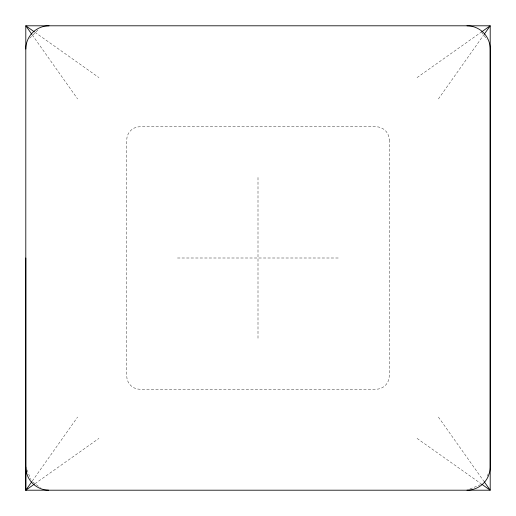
<?xml version="1.0" encoding="UTF-8"?>
<svg xmlns="http://www.w3.org/2000/svg" width="516" height="516" viewBox="0 0 516 516"><rect width="100%" height="100%" fill="white"/><g stroke="black" fill="none" stroke-linecap="round" stroke-linejoin="round"><path stroke-width="0.39" stroke-dasharray="2.58 1.94" d="M487.433 476.197L488.355 473.249M32.276 481.06L77.587 417.07M438.413 98.93L483.724 34.94M29.696 38.203L38.203 29.696M417.07 77.587L481.06 32.276M34.94 483.724L98.93 438.413M469.941 488.987L480.306 484.743M177.459 258L338.541 258M34.94 32.276L98.93 77.587M417.07 438.413L481.06 483.724M32.702 481.97L40.371 487.755M481.518 32.069L487.014 39.526M438.413 417.07L483.724 481.06M32.276 34.94L77.587 98.93M27.006 469.941L30.941 479.551M258 177.459L258 338.541M389.232 139.894L389.232 376.319A13.126 13.126 0 0 1 376.106 389.232L139.649 389.232A13.126 13.126 0 0 1 126.768 376.106L126.768 139.894A13.126 13.126 0 0 1 139.894 126.768L376.106 126.768A13.126 13.126 0 0 1 389.232 139.894"/><path stroke-width="0.77" d="M34.288 484.189L25.8 490.2L25.8 25.8L490.2 25.8L490.2 490.2L25.8 490.2L25.8 258M25.8 490.2L31.811 481.712M484.189 34.288L490.2 25.8L481.712 31.811M34.288 31.811L25.8 25.8L31.811 34.288M481.712 484.189L490.2 490.2L484.189 481.712M48.594 490.194A23.22 23.22 0 0 1 25.8 466.98M466.98 490.2A23.22 23.22 0 0 0 490.2 467.348L490.2 49.02A23.22 23.22 0 0 0 466.98 25.8M25.8 49.02A23.22 23.22 0 0 1 49.02 25.8"/></g></svg>
